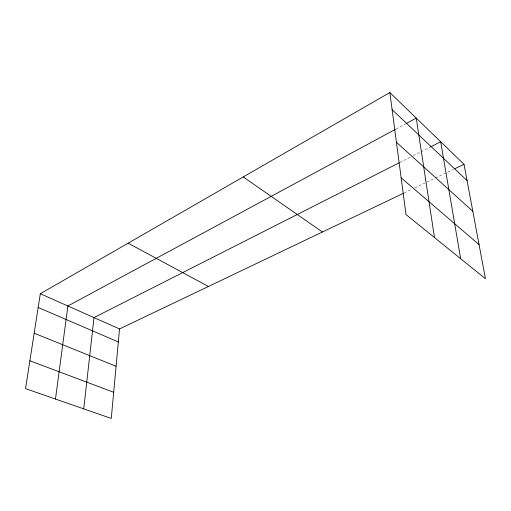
<?xml version="1.0" encoding="UTF-8"?>
<svg xmlns="http://www.w3.org/2000/svg" width="511" height="511" viewBox="0 0 511 511"><rect width="100%" height="100%" fill="white"/><g stroke="black" fill="none" stroke-linecap="round" stroke-linejoin="round"><path stroke-width="0.38" stroke-dasharray="2.56 1.92" d="M396.057 129.002L405.811 123.745M399.813 162.485L410.384 157.126M413.201 155.695L420.253 152.125M420.955 151.767L430.818 146.759M404.15 192.947L411.987 189.204M414.836 187.844L434.797 178.307M435.513 177.969L453.334 169.448"/><path stroke-width="0.77" d="M403.441 193.292L119.536 328.95L111.264 418.439L25.55 388.647L40.318 293.729L389.848 92.561L464.026 164.338L485.45 278.725L405.996 214.537L389.848 92.561M83.74 408.877L94.005 317.599L399.11 162.843M55.475 399.053L67.88 305.987L395.361 129.379M406.507 123.368L416.254 118.111L434.497 237.558M430.818 146.759L440.686 141.758L460.654 258.694M454.758 168.771L464.026 164.338M29.887 360.779L113.685 392.269M34.18 333.204L116.086 366.285M38.178 307.475L118.335 341.968M40.318 293.729L119.536 328.95M128.159 243.179L208.418 286.479M243.217 176.959L322.454 231.988M401.141 177.841L479.056 244.603M396.427 142.262L472.816 211.279M392.122 109.705L467.067 180.587"/></g></svg>
